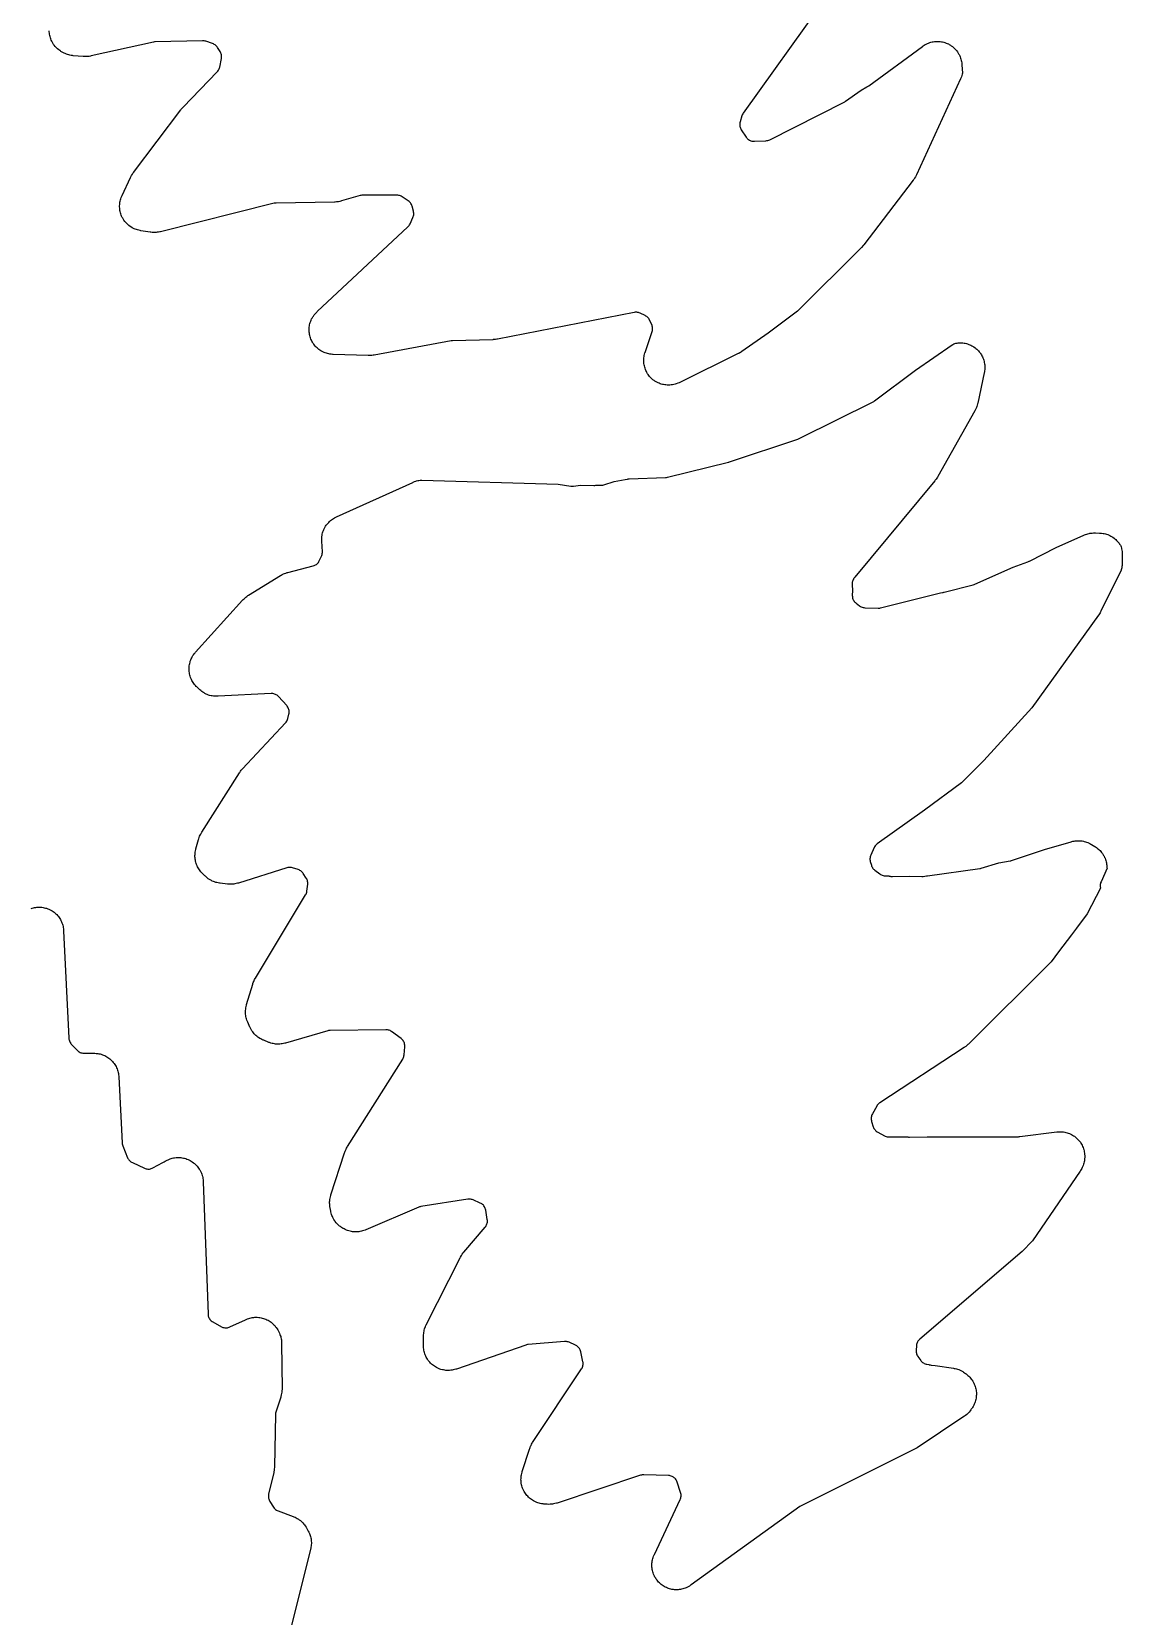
# Model space of a CAD drawing. Header units: millimetres. Extents: x 13 to 182, y 21 to 298.
# Drawn here: x 142.4 to 177.3, y 166.7 to 217.3 of the extents above; entities that cross this region are included whole.
import ezdxf

# ---------------------------------------------------------------- set-up
doc = ezdxf.new("R2010")
doc.units = ezdxf.units.MM
doc.layers.add('CUT', color=7, linetype='CONTINUOUS')

msp = doc.modelspace()

# ---------------------------------------------------------------- linework, layer by layer
at = {"layer": 'CUT'}
for points in [[(167.64, 218.2237), (165.1356, 214.7336), (165.1181, 214.7062), (165.1037, 214.6771), (165.0925, 214.6465), (165.0338, 214.455), (165.0266, 214.4264), (165.0222, 214.3973), (165.0206, 214.3679), (165.022, 214.3385), (165.0263, 214.3093), (165.0333, 214.2807), (165.0432, 214.253), (165.0557, 214.2263), (165.0708, 214.201), (165.2269, 213.9662), (165.2436, 213.9435), (165.2624, 213.9224), (165.2831, 213.9032), (165.3055, 213.886), (165.3294, 213.871), (165.3546, 213.8583), (165.3809, 213.848), (165.4081, 213.8403), (165.4359, 213.8351), (165.464, 213.8326), (165.4922, 213.8327), (165.8608, 213.8518), (165.8918, 213.855), (165.9223, 213.8614), (165.952, 213.871), (165.9805, 213.8835), (168.3661, 215.0872), (168.3868, 215.0987), (168.4066, 215.1118), (168.9017, 215.4692), (169.0904, 215.5707), (169.1086, 215.5813), (169.133, 215.5967), (169.1504, 215.6086), (170.8641, 216.8685), (170.8821, 216.8811), (170.9186, 216.9053), (170.9563, 216.9277), (170.9853, 216.9431), (171.025, 216.9617), (171.0553, 216.9742), (171.0966, 216.9889), (171.1281, 216.9984), (171.1706, 217.009), (171.2028, 217.0154), (171.2462, 217.0218), (171.2789, 217.025), (171.3227, 217.0271), (171.3555, 217.0271), (171.3993, 217.025), (171.432, 217.0218), (171.4753, 217.0155), (171.5076, 217.0091), (171.5501, 216.9986), (171.5816, 216.9891), (171.6229, 216.9745), (171.6533, 216.962), (171.6929, 216.9434), (171.722, 216.928), (171.7597, 216.9057), (171.7871, 216.8875), (171.8224, 216.8616), (171.8479, 216.8409), (171.8805, 216.8117), (171.9039, 216.7886), (171.9335, 216.7563), (171.9546, 216.731), (171.9809, 216.696), (171.9994, 216.6689), (172.0222, 216.6314), (172.0379, 216.6026), (172.057, 216.5631), (172.0698, 216.5329), (172.085, 216.4918), (172.0948, 216.4604), (172.1059, 216.418), (172.1126, 216.3859), (172.1195, 216.3426), (172.1243, 216.299), (172.1261, 216.2772), (172.1424, 216.0092), (172.1349, 215.9758), (172.1253, 215.9413), (172.1101, 215.8961), (172.0925, 215.8517), (172.0831, 215.8297), (170.674, 212.7636), (170.6629, 212.7412), (170.6396, 212.6971), (170.6138, 212.6543), (170.5857, 212.613), (170.571, 212.5927), (168.9852, 210.5199), (168.966, 210.4965), (168.9163, 210.4398), (168.8956, 210.4178), (166.8652, 208.3951), (165.935, 207.6942), (165.0902, 207.11), (165.0764, 207.1008), (165.0484, 207.0829), (165.0197, 207.066), (164.9905, 207.0503), (164.9757, 207.0427), (163.1042, 206.1218), (163.082, 206.1116), (163.0372, 206.0925), (162.9915, 206.0759), (162.9565, 206.0653), (162.9092, 206.0537), (162.8734, 206.0469), (162.8251, 206.0405), (162.7843, 206.0373), (162.7384, 206.0361), (162.7042, 206.0369), (162.6612, 206.04), (162.6291, 206.0439), (162.5866, 206.0511), (162.555, 206.058), (162.5134, 206.0692), (162.4826, 206.0792), (162.4422, 206.0943), (162.4126, 206.1072), (162.3739, 206.1261), (162.3456, 206.1417), (162.3088, 206.1643), (162.2821, 206.1826), (162.2477, 206.2086), (162.2229, 206.2293), (162.1912, 206.2585), (162.1685, 206.2815), (162.1396, 206.3136), (162.1192, 206.3386), (162.0936, 206.3733), (162.0757, 206.4002), (162.0536, 206.4372), (162.0383, 206.4657), (162.0198, 206.5047), (162.0073, 206.5345), (161.9926, 206.575), (161.9831, 206.6059), (161.9723, 206.6477), (161.9658, 206.6793), (161.9591, 206.7219), (161.9556, 206.754), (161.953, 206.7971), (161.9526, 206.8294), (161.9541, 206.8725), (161.9568, 206.9047), (161.9625, 206.9475), (161.9683, 206.9793), (161.978, 207.0213), (161.9897, 207.0628), (161.9961, 207.0834), (162.2192, 207.7491), (162.227, 207.7765), (162.2321, 207.8046), (162.2346, 207.8329), (162.2343, 207.8614), (162.2314, 207.8898), (162.2257, 207.9177), (162.2175, 207.9449), (162.2067, 207.9713), (162.1397, 208.1148), (162.1261, 208.1407), (162.11, 208.1652), (162.0915, 208.1879), (162.071, 208.2088), (162.0485, 208.2276), (162.0242, 208.244), (161.9985, 208.2581), (161.836, 208.3367), (161.8106, 208.3476), (161.7844, 208.356), (161.7575, 208.3621), (161.7301, 208.3656), (161.7025, 208.3666), (161.675, 208.3651), (161.6477, 208.3611), (157.2708, 207.5046), (157.2524, 207.5014), (157.2156, 207.4958), (157.1785, 207.4917), (157.1413, 207.4891), (157.1226, 207.4882), (155.8376, 207.4531), (155.8145, 207.4516), (155.7915, 207.4483), (153.3288, 206.9957), (153.305, 206.992), (153.2574, 206.9858), (153.2096, 206.9822), (153.1616, 206.9812), (153.1376, 206.9813), (152.0255, 207.0167), (152.0034, 207.0179), (151.9594, 207.0215), (151.9156, 207.0272), (151.883, 207.0331), (151.8399, 207.0431), (151.8081, 207.0522), (151.7662, 207.0664), (151.7354, 207.0785), (151.6951, 207.0968), (151.6657, 207.1119), (151.6274, 207.134), (151.5996, 207.1519), (151.5636, 207.1776), (151.5377, 207.1982), (151.5044, 207.2274), (151.4806, 207.2504), (151.4504, 207.2826), (151.429, 207.3079), (151.4021, 207.343), (151.3833, 207.3702), (151.3599, 207.4077), (151.3438, 207.4367), (151.3243, 207.4763), (151.3111, 207.5067), (151.2956, 207.5481), (151.2855, 207.5796), (151.274, 207.6223), (151.2671, 207.6547), (151.2599, 207.6983), (151.2561, 207.7312), (151.2533, 207.7753), (151.2528, 207.8084), (151.2542, 207.8526), (151.257, 207.8856), (151.2628, 207.9294), (151.2687, 207.962), (151.2788, 208.005), (151.288, 208.0368), (151.3022, 208.0787), (151.3144, 208.1095), (151.3327, 208.1497), (151.3479, 208.1791), (151.37, 208.2174), (151.388, 208.2452), (151.4138, 208.2811), (151.4344, 208.307), (151.4636, 208.3402), (151.4944, 208.3719), (151.5102, 208.3874), (154.4108, 211.0949), (154.4314, 211.1162), (154.4499, 211.1394), (154.466, 211.1644), (154.4795, 211.1908), (154.5718, 211.3954), (154.5825, 211.4225), (154.5905, 211.4506), (154.5957, 211.4793), (154.5981, 211.5084), (154.5977, 211.5376), (154.5945, 211.5666), (154.5884, 211.5951), (154.5469, 211.7529), (154.5373, 211.7827), (154.5248, 211.8114), (154.5093, 211.8385), (154.491, 211.8639), (154.4703, 211.8873), (154.4472, 211.9084), (154.422, 211.9269), (154.2238, 212.0577), (154.1987, 212.0726), (154.1723, 212.085), (154.1448, 212.0947), (154.1165, 212.1017), (154.0876, 212.1059), (154.0585, 212.1074), (152.9643, 212.1072), (152.936, 212.1059), (152.908, 212.1019), (152.8805, 212.0953), (152.2896, 211.9233), (152.2703, 211.9182), (152.2315, 211.9087), (152.1923, 211.901), (152.1627, 211.8965), (152.123, 211.8923), (152.0831, 211.8899), (152.0632, 211.8891), (150.2017, 211.8579), (150.1675, 211.8553), (150.1339, 211.8489), (146.5041, 210.9412), (146.4821, 210.9363), (146.4378, 210.9275), (146.3932, 210.921), (146.3596, 210.9178), (146.3145, 210.9158), (146.2807, 210.916), (146.2357, 210.9185), (146.1909, 210.9233), (146.1685, 210.9262), (145.868, 210.9735), (145.8464, 210.9775), (145.8034, 210.9864), (145.7609, 210.9974), (145.7295, 211.0072), (145.6883, 211.0223), (145.658, 211.0351), (145.6185, 211.0542), (145.5896, 211.0699), (145.5521, 211.0927), (145.5249, 211.1111), (145.4898, 211.1375), (145.4645, 211.1585), (145.4321, 211.1881), (145.409, 211.2115), (145.3797, 211.2442), (145.3589, 211.2697), (145.3329, 211.3051), (145.3147, 211.3325), (145.2923, 211.3702), (145.2769, 211.3993), (145.2583, 211.439), (145.2458, 211.4694), (145.2311, 211.5108), (145.2216, 211.5423), (145.211, 211.5849), (145.2047, 211.6171), (145.1983, 211.6606), (145.1951, 211.6933), (145.193, 211.7371), (145.193, 211.77), (145.1952, 211.8139), (145.1984, 211.8466), (145.2048, 211.89), (145.2112, 211.9223), (145.2218, 211.9649), (145.2313, 211.9963), (145.2461, 212.0377), (145.2628, 212.0783), (145.2716, 212.0983), (145.5447, 212.6788), (145.5551, 212.6995), (145.577, 212.7404), (145.601, 212.7801), (145.627, 212.8186), (145.6405, 212.8375), (147.1458, 214.8335), (147.1628, 214.8547), (147.2069, 214.9064), (147.2252, 214.9266), (148.3159, 216.0579), (148.3347, 216.0793), (148.3513, 216.1024), (148.3657, 216.127), (148.3777, 216.1528), (148.3872, 216.1796), (148.3941, 216.2073), (148.4494, 216.4839), (148.4537, 216.5124), (148.4553, 216.5413), (148.454, 216.5701), (148.45, 216.5988), (148.4432, 216.6268), (148.4338, 216.6542), (148.4218, 216.6804), (148.4073, 216.7054), (148.3246, 216.8336), (148.3077, 216.8571), (148.2887, 216.8788), (148.2677, 216.8987), (148.2449, 216.9164), (148.2205, 216.9318), (148.1947, 216.9449), (148.1678, 216.9553), (147.949, 217.0286), (147.9242, 217.0357), (147.8988, 217.0407), (147.8731, 217.0435), (147.8472, 217.044), (146.3335, 217.0109), (146.3039, 217.0088), (146.2747, 217.0038), (144.2871, 216.5598), (144.2646, 216.5554), (144.2194, 216.5477), (144.1738, 216.5423), (144.1395, 216.54), (144.0937, 216.5392), (144.0479, 216.5409), (144.025, 216.5423), (143.7097, 216.5695), (143.6871, 216.572), (143.6422, 216.5782), (143.5976, 216.5866), (143.5645, 216.5947), (143.521, 216.6075), (143.489, 216.6188), (143.447, 216.636), (143.4162, 216.6505), (143.3761, 216.6719), (143.3372, 216.6952), (143.3181, 216.7074), (143.2983, 216.7206), (143.2801, 216.7335), (143.2444, 216.7601), (143.21, 216.7885), (143.1853, 216.811), (143.1539, 216.8427), (143.1316, 216.8675), (143.1035, 216.9021), (143.0837, 216.929), (143.0591, 216.9662), (143.0422, 216.9949), (143.0214, 217.0344), (143.0073, 217.0647), (142.9906, 217.106), (142.9796, 217.1375), (142.967, 217.1803), (142.9592, 217.2127), (142.9509, 217.2565), (142.9463, 217.2896), (142.9424, 217.334), (142.9411, 217.3674)], [(142.3631, 189.3003), (142.3948, 189.3104), (142.4378, 189.3217), (142.4704, 189.3285), (142.5144, 189.3355), (142.5475, 189.3391), (142.5919, 189.3418), (142.6252, 189.3421), (142.6696, 189.3403), (142.7028, 189.3374), (142.7469, 189.3312), (142.7796, 189.325), (142.8228, 189.3145), (142.8548, 189.3051), (142.8967, 189.2904), (142.9276, 189.2779), (142.9679, 189.2591), (142.9974, 189.2436), (143.0357, 189.221), (143.0635, 189.2026), (143.0994, 189.1763), (143.1252, 189.1553), (143.1583, 189.1256), (143.1819, 189.1021), (143.2119, 189.0693), (143.2332, 189.0436), (143.2598, 189.008), (143.2783, 188.9803), (143.3013, 188.9422), (143.317, 188.9129), (143.3361, 188.8727), (143.3489, 188.8419), (143.3639, 188.8001), (143.3736, 188.7682), (143.3844, 188.725), (143.3909, 188.6924), (143.3974, 188.6484), (143.4017, 188.6041), (143.4033, 188.5819), (143.5672, 185.1545), (143.5702, 185.1244), (143.5761, 185.0948), (143.5851, 185.066), (143.5968, 185.0382), (143.6113, 185.0117), (143.6284, 184.9868), (143.648, 184.9637), (143.831, 184.7683), (143.8528, 184.7473), (143.8766, 184.7286), (143.9022, 184.7124), (143.9292, 184.6988), (143.9575, 184.688), (143.9868, 184.6802), (144.0166, 184.6753), (144.0468, 184.6735), (144.1904, 184.672), (144.3881, 184.6697), (144.4007, 184.6692), (144.4459, 184.6665), (144.4909, 184.6615), (144.5244, 184.656), (144.5687, 184.6465), (144.6015, 184.6377), (144.6445, 184.6238), (144.6763, 184.6118), (144.7177, 184.5936), (144.7481, 184.5784), (144.7875, 184.5561), (144.8162, 184.538), (144.8532, 184.5119), (144.8799, 184.491), (144.9141, 184.4613), (144.9385, 184.4377), (144.9696, 184.4048), (144.9915, 184.3789), (145.0191, 184.343), (145.0384, 184.315), (145.0622, 184.2765), (145.0785, 184.2468), (145.0983, 184.2061), (145.1116, 184.1749), (145.1272, 184.1323), (145.1373, 184.1), (145.1486, 184.0561), (145.1553, 184.0228), (145.1621, 183.9781), (145.1667, 183.933), (145.1684, 183.9104), (145.2735, 181.806), (145.2771, 181.7725), (145.2843, 181.7397), (145.2952, 181.7079), (145.4487, 181.3306), (145.4606, 181.305), (145.4747, 181.2807), (145.4911, 181.2578), (145.5096, 181.2365), (145.5299, 181.2171), (145.552, 181.1997), (145.5757, 181.1844), (145.6006, 181.1714), (145.985, 180.9935), (146.0113, 180.9828), (146.0384, 180.9746), (146.0661, 180.9691), (146.0943, 180.9662), (146.1226, 180.9659), (146.1508, 180.9683), (146.1786, 180.9734), (146.2058, 180.9811), (146.2322, 180.9913), (146.2576, 181.0039), (146.5718, 181.1798), (146.5959, 181.1916), (146.6185, 181.2026), (146.6481, 181.2171), (146.8113, 181.297), (146.8427, 181.3071), (146.8752, 181.3158), (146.9192, 181.3252), (146.9524, 181.3305), (146.997, 181.3355), (147.0306, 181.3376), (147.0755, 181.338), (147.1091, 181.3367), (147.1538, 181.3327), (147.1871, 181.3281), (147.2313, 181.3197), (147.2639, 181.3117), (147.307, 181.2989), (147.3387, 181.2877), (147.3803, 181.2707), (147.4107, 181.2565), (147.4504, 181.2354), (147.4793, 181.2181), (147.5166, 181.1932), (147.5527, 181.1665), (147.5699, 181.153), (147.5855, 181.1396), (147.6169, 181.1112), (147.6469, 181.0814), (147.6683, 181.0581), (147.6953, 181.0256), (147.7144, 181.0003), (147.7383, 180.9654), (147.755, 180.9385), (147.7755, 180.9015), (147.7896, 180.8731), (147.8065, 180.8344), (147.8179, 180.8048), (147.8311, 180.7646), (147.8396, 180.7341), (147.849, 180.6929), (147.8546, 180.6617), (147.8601, 180.6198), (147.8637, 180.5777), (147.8649, 180.5565), (148.0194, 176.3285), (148.0221, 176.2978), (148.0279, 176.2675), (148.0369, 176.238), (148.0487, 176.2096), (148.0635, 176.1825), (148.0809, 176.1571), (148.1009, 176.1336), (148.1232, 176.1123), (148.1475, 176.0934), (148.1737, 176.0771), (148.4466, 175.9257), (148.472, 175.9131), (148.4983, 175.9031), (148.5255, 175.8955), (148.5533, 175.8905), (148.5815, 175.8882), (148.6097, 175.8885), (148.6378, 175.8915), (148.6655, 175.8971), (148.6925, 175.9053), (148.7187, 175.916), (149.2201, 176.1491), (149.2409, 176.1582), (149.283, 176.1752), (149.3258, 176.1901), (149.3584, 176.1996), (149.4026, 176.2101), (149.436, 176.2163), (149.4809, 176.2223), (149.5148, 176.2251), (149.5602, 176.2265), (149.5941, 176.2259), (149.6394, 176.2228), (149.6731, 176.2187), (149.7179, 176.211), (149.751, 176.2036), (149.7947, 176.1915), (149.827, 176.1807), (149.8692, 176.1642), (149.9002, 176.1503), (149.9406, 176.1297), (149.9701, 176.1127), (150.0082, 176.0881), (150.0358, 176.0682), (150.0712, 176.0399), (150.0966, 176.0174), (150.129, 175.9856), (150.1521, 175.9606), (150.1811, 175.9258), (150.2015, 175.8986), (150.2269, 175.861), (150.2503, 175.8222), (150.2616, 175.8025), (150.2743, 175.7788), (150.2841, 175.7594), (150.3028, 175.7201), (150.3196, 175.6799), (150.3308, 175.6492), (150.3436, 175.6076), (150.3517, 175.576), (150.3604, 175.5334), (150.3655, 175.5011), (150.37, 175.4578), (150.3725, 175.4144), (150.3732, 175.3926), (150.3859, 173.947), (150.3855, 173.9229), (150.3833, 173.8748), (150.3786, 173.8269), (150.3731, 173.7913), (150.3633, 173.7441), (150.351, 173.6976), (150.3442, 173.6745), (150.1876, 173.1897), (150.1799, 173.1613), (150.1751, 173.1323), (150.1731, 173.103), (150.1425, 171.4511), (150.1414, 171.4276), (150.1381, 171.3807), (150.1323, 171.334), (150.1241, 171.2877), (150.1194, 171.2647), (149.9574, 170.5654), (149.952, 170.5357), (149.9497, 170.5055), (149.9504, 170.4753), (149.9542, 170.4453), (149.961, 170.4159), (149.9707, 170.3872), (149.9832, 170.3597), (149.9985, 170.3336), (150.117, 170.1522), (150.1358, 170.1265), (150.1572, 170.103), (150.1809, 170.0819), (150.2068, 170.0634), (150.2344, 170.0478), (150.2636, 170.0351), (150.7411, 169.8575), (150.7619, 169.8492), (150.803, 169.8315), (150.8432, 169.8118), (150.8725, 169.7956), (150.9106, 169.772), (150.9381, 169.7529), (150.9737, 169.7256), (150.9992, 169.7039), (151.0318, 169.6733), (151.0551, 169.6491), (151.0845, 169.6154), (151.1053, 169.589), (151.1312, 169.5525), (151.1552, 169.5148), (151.1668, 169.4956), (151.2157, 169.4099), (151.2258, 169.391), (151.2452, 169.3529), (151.2628, 169.3139), (151.2745, 169.2841), (151.2883, 169.2436), (151.2972, 169.2127), (151.307, 169.1711), (151.3129, 169.1396), (151.3188, 169.0972), (151.3217, 169.0653), (151.3235, 169.0226), (151.3233, 168.9905), (151.321, 168.9478), (151.3178, 168.9159), (151.3115, 168.8736), (151.3032, 168.8316), (151.2986, 168.8107), (150.6196, 166.0727)]]:
    msp.add_lwpolyline(points, dxfattribs=at)
msp.add_lwpolyline([(150.5721, 200.046), (151.3811, 200.2541), (151.4089, 200.2627), (151.4357, 200.2739), (151.4613, 200.2878), (151.4855, 200.304), (151.508, 200.3225), (151.5286, 200.3431), (151.5471, 200.3656), (151.5633, 200.3897), (151.5771, 200.4154), (151.6473, 200.5625), (151.6589, 200.5904), (151.6677, 200.6193), (151.6735, 200.6489), (151.6763, 200.679), (151.6761, 200.7092), (151.6568, 201.041), (151.656, 201.0636), (151.6556, 201.1087), (151.6575, 201.1537), (151.6607, 201.1874), (151.6671, 201.232), (151.6735, 201.2652), (151.6844, 201.309), (151.6941, 201.3413), (151.7093, 201.3838), (151.7222, 201.415), (151.7416, 201.4557), (151.7576, 201.4855), (151.7809, 201.5241), (151.7998, 201.5521), (151.8269, 201.5882), (151.8485, 201.6142), (151.8791, 201.6473), (151.9032, 201.671), (151.9369, 201.701), (151.9633, 201.7221), (151.9998, 201.7485), (152.0282, 201.7669), (152.0672, 201.7896), (152.1072, 201.8102), (152.1276, 201.82), (154.5658, 202.9247), (154.5846, 202.9327), (154.6226, 202.9479), (154.6613, 202.9613), (154.6907, 202.9701), (154.7304, 202.9799), (154.7605, 202.9859), (154.8009, 202.9922), (154.8314, 202.9954), (154.8566, 202.997), (159.2113, 202.8631), (159.6191, 202.805), (159.6492, 202.8023), (159.6794, 202.8026), (159.7094, 202.8059), (159.9272, 202.8411), (160.3565, 202.8279), (160.3904, 202.8288), (160.4239, 202.8335), (160.4348, 202.8356), (160.5771, 202.8314), (160.6104, 202.8323), (160.6434, 202.8368), (160.6756, 202.845), (161.0067, 202.9486), (161.3582, 203.0181), (161.4322, 203.0327), (161.4561, 203.0374), (161.4834, 203.0428), (162.653, 203.0784), (162.6848, 203.081), (162.7162, 203.0871), (164.659, 203.5693), (164.6703, 203.5724), (164.6857, 203.5768), (164.6968, 203.5803), (166.8794, 204.3064), (166.8992, 204.3138), (166.926, 204.3249), (166.9453, 204.3336), (169.2845, 205.499), (169.3083, 205.5122), (169.3308, 205.5276), (170.6469, 206.5155), (171.8136, 207.3183), (171.832, 207.3303), (171.8693, 207.3534), (171.8948, 207.3675), (171.9267, 207.3742), (171.9698, 207.3811), (172.0022, 207.3847), (172.0458, 207.3874), (172.0785, 207.3878), (172.1221, 207.3863), (172.1547, 207.3835), (172.1979, 207.3778), (172.2301, 207.3719), (172.2726, 207.362), (172.304, 207.353), (172.3453, 207.339), (172.3757, 207.3271), (172.4155, 207.3092), (172.4446, 207.2943), (172.4825, 207.2726), (172.51, 207.255), (172.5456, 207.2297), (172.5713, 207.2096), (172.6043, 207.181), (172.6279, 207.1584), (172.658, 207.1267), (172.6793, 207.102), (172.7061, 207.0676), (172.725, 207.0409), (172.7483, 207.004), (172.7645, 206.9756), (172.7842, 206.9367), (172.7975, 206.9068), (172.8134, 206.8662), (172.8237, 206.8352), (172.8355, 206.7932), (172.8429, 206.7613), (172.8506, 206.7184), (172.8548, 206.6859), (172.8583, 206.6424), (172.8593, 206.6098), (172.8586, 206.5661), (172.8565, 206.5335), (172.8515, 206.4902), (172.8445, 206.4471), (172.8404, 206.4257), (172.6337, 205.4594), (172.6284, 205.4373), (172.6167, 205.3934), (172.6028, 205.3502), (172.5907, 205.3184), (172.5725, 205.2767), (172.5522, 205.2361), (172.5415, 205.216), (171.3545, 203.1125), (171.3442, 203.0951), (171.3227, 203.0608), (171.2998, 203.0275), (171.2754, 202.9953), (171.2628, 202.9795), (168.6981, 199.8939), (168.6807, 199.8707), (168.6656, 199.846), (168.6529, 199.82), (168.6475, 199.8053), (168.6378, 199.7856), (168.6276, 199.7589), (168.62, 199.7314), (168.615, 199.7033), (168.6128, 199.6748), (168.6133, 199.6463), (168.6247, 199.4681), (168.6219, 199.3061), (168.6227, 199.2778), (168.6262, 199.2497), (168.6324, 199.2221), (168.6411, 199.1951), (168.6523, 199.1691), (168.666, 199.1443), (168.6819, 199.1209), (168.6999, 199.099), (168.7199, 199.079), (168.7418, 199.061), (168.8543, 198.9765), (168.8798, 198.9593), (168.9069, 198.9449), (168.9353, 198.9333), (168.9648, 198.9246), (168.995, 198.919), (169.0257, 198.9166), (169.4459, 198.9043), (169.4731, 198.9048), (169.5002, 198.9077), (169.5269, 198.913), (171.4451, 199.3887), (171.5056, 199.402), (171.5247, 199.4069), (171.5506, 199.4144), (171.5565, 199.4164), (172.4892, 199.6477), (172.5152, 199.6553), (172.5403, 199.6653), (173.7631, 200.2163), (174.2351, 200.3875), (174.2513, 200.3939), (174.2732, 200.4033), (174.289, 200.4107), (175.1416, 200.8374), (176.0254, 201.2356), (176.0442, 201.2436), (176.0823, 201.2587), (176.121, 201.272), (176.1504, 201.2807), (176.1902, 201.2905), (176.2203, 201.2965), (176.2608, 201.3026), (176.2913, 201.3058), (176.3322, 201.3082), (176.3731, 201.3088), (176.3936, 201.3086), (176.5287, 201.3043), (176.5508, 201.303), (176.5947, 201.2995), (176.6385, 201.2937), (176.671, 201.2879), (176.714, 201.2779), (176.7457, 201.2688), (176.7875, 201.2547), (176.8183, 201.2426), (176.8585, 201.2244), (176.8879, 201.2094), (176.9261, 201.1874), (176.9539, 201.1695), (176.9898, 201.1438), (177.0157, 201.1233), (177.0489, 201.0943), (177.0727, 201.0713), (177.1029, 201.0392), (177.1243, 201.014), (177.1513, 200.979), (177.1701, 200.9519), (177.1935, 200.9145), (177.2027, 200.8979), (177.2133, 200.868), (177.2259, 200.8264), (177.2338, 200.7947), (177.2423, 200.752), (177.2471, 200.7198), (177.2514, 200.6765), (177.2537, 200.633), (177.2542, 200.6113), (177.2549, 200.3708), (177.2545, 200.3498), (177.2526, 200.3078), (177.2488, 200.2659), (177.2445, 200.2347), (177.2368, 200.1933), (177.2296, 200.1626), (177.2189, 200.1253), (177.2143, 200.1152), (176.5682, 198.8053), (176.5597, 198.7889), (176.5419, 198.7563), (176.5228, 198.7245), (176.5025, 198.6935), (176.492, 198.6783), (174.3631, 195.7158), (172.8294, 194.0351), (172.1146, 193.3196), (170.9319, 192.4466), (169.4185, 191.3692), (169.3935, 191.3493), (169.3708, 191.3269), (169.3506, 191.3022), (169.3331, 191.2754), (169.3186, 191.247), (169.2113, 191.0066), (169.2005, 190.9787), (169.1925, 190.95), (169.1874, 190.9206), (169.1853, 190.8908), (169.1861, 190.8609), (169.1899, 190.8313), (169.1967, 190.8022), (169.2314, 190.6802), (169.2402, 190.6539), (169.2514, 190.6286), (169.2649, 190.6043), (169.2805, 190.5815), (169.2983, 190.5601), (169.3179, 190.5405), (169.3392, 190.5228), (169.4969, 190.4038), (169.523, 190.3862), (169.5508, 190.3714), (169.58, 190.3596), (169.6103, 190.3509), (169.6413, 190.3454), (169.6728, 190.3433), (169.7933, 190.3413), (169.8031, 190.3373), (169.8293, 190.3292), (169.8561, 190.3235), (169.8833, 190.3203), (169.9107, 190.3196), (170.4558, 190.3306), (170.8408, 190.3244), (170.8638, 190.3249), (170.8867, 190.3272), (170.9968, 190.3424), (170.9977, 190.3425), (171.0209, 190.3457), (171.0225, 190.346), (172.7003, 190.5779), (172.7223, 190.5818), (172.744, 190.5874), (173.3092, 190.7539), (173.6735, 190.8189), (173.6951, 190.8236), (173.7164, 190.8299), (174.7713, 191.1847), (175.6156, 191.4335), (175.6358, 191.439), (175.6764, 191.4489), (175.7175, 191.457), (175.7485, 191.4616), (175.7902, 191.4658), (175.8215, 191.4674), (175.8633, 191.4677), (175.8947, 191.4665), (175.9364, 191.4629), (175.9675, 191.4588), (176.0087, 191.4514), (176.0392, 191.4444), (176.0795, 191.4331), (176.1093, 191.4233), (176.1484, 191.4084), (176.1772, 191.3958), (176.2147, 191.3773), (176.2513, 191.3571), (176.2694, 191.3466), (176.3789, 191.2793), (176.3965, 191.2679), (176.4313, 191.2442), (176.4649, 191.2189), (176.4892, 191.1988), (176.5203, 191.1705), (176.5426, 191.1482), (176.571, 191.1172), (176.5911, 191.0929), (176.6164, 191.0593), (176.6342, 191.0333), (176.6563, 190.9974), (176.6715, 190.9699), (176.6901, 190.9321), (176.7028, 190.9032), (176.7178, 190.8639), (176.7276, 190.834), (176.7389, 190.7935), (176.7459, 190.7627), (176.7534, 190.7213), (176.7589, 190.6796), (176.7611, 190.6587), (176.7639, 190.6265), (176.7651, 190.6056), (176.7656, 190.5925), (176.5739, 190.154), (176.5628, 190.1243), (176.5548, 190.0935), (176.5501, 190.0621), (176.5488, 190.0304), (176.5509, 189.9987), (176.5568, 189.9489), (176.136, 189.1301), (175.7904, 188.6696), (175.6267, 188.4515), (175.2193, 187.9088), (174.9853, 187.5972), (174.9767, 187.5881), (172.3343, 184.965), (172.3178, 184.9495), (172.2842, 184.9193), (172.2491, 184.8908), (172.2126, 184.8642), (172.194, 184.8513), (169.5023, 183.0854), (169.4792, 183.0686), (169.4579, 183.0498), (169.4384, 183.0289), (169.4209, 183.0064), (169.4057, 182.9822), (169.2629, 182.7297), (169.2492, 182.7022), (169.2383, 182.6734), (169.2304, 182.6437), (169.2257, 182.6133), (169.224, 182.5826), (169.2256, 182.5519), (169.2302, 182.5215), (169.238, 182.4917), (169.2922, 182.3199), (169.3022, 182.2927), (169.3148, 182.2667), (169.3299, 182.2419), (169.3473, 182.2188), (169.3668, 182.1974), (169.3883, 182.178), (169.4116, 182.1608), (169.4364, 182.1459), (169.6494, 182.0315), (169.6762, 182.0188), (169.7041, 182.0088), (169.7329, 182.0016), (169.7622, 181.9972), (169.7918, 181.9958), (170.3707, 181.9966), (170.3956, 181.9925), (170.4227, 181.9892), (170.45, 181.9884), (171.0178, 181.9975), (171.9901, 181.9989), (172.3366, 181.9989), (172.3476, 181.9994), (173.9128, 182.0017), (173.9313, 182.0023), (173.9566, 182.0039), (173.9751, 182.0056), (175.1569, 182.1541), (175.1785, 182.1563), (175.2218, 182.1596), (175.2653, 182.1608), (175.2978, 182.1602), (175.3412, 182.1572), (175.3735, 182.1534), (175.4164, 182.1463), (175.4482, 182.1394), (175.4901, 182.1282), (175.5211, 182.1183), (175.5618, 182.103), (175.5917, 182.0902), (175.6308, 182.0711), (175.6593, 182.0554), (175.6963, 182.0326), (175.7232, 182.0143), (175.7578, 181.988), (175.7828, 181.9672), (175.8148, 181.9377), (175.8376, 181.9145), (175.8666, 181.8821), (175.8871, 181.8568), (175.9128, 181.8218), (175.9307, 181.7947), (175.953, 181.7573), (175.9682, 181.7286), (175.9867, 181.6892), (175.9991, 181.6592), (176.0138, 181.6182), (176.0232, 181.5871), (176.0338, 181.5449), (176.0402, 181.513), (176.0467, 181.4701), (176.05, 181.4377), (176.0523, 181.3943), (176.0526, 181.3509), (176.0521, 181.3291), (176.0521, 181.3282), (176.0507, 181.3074), (176.047, 181.2659), (176.0413, 181.2246), (176.0356, 181.1939), (176.0262, 181.1532), (176.0177, 181.1232), (176.0045, 181.0836), (175.9933, 181.0544), (175.9765, 181.0162), (175.9626, 180.9883), (175.9424, 180.9518), (175.9204, 180.9163), (175.9091, 180.8988), (174.3876, 178.6735), (174.0498, 178.3331), (170.7793, 175.5304), (170.7579, 175.5101), (170.7385, 175.4878), (170.7215, 175.4637), (170.7068, 175.4381), (170.6948, 175.4111), (170.6855, 175.3831), (170.679, 175.3543), (170.6754, 175.3251), (170.6636, 175.1685), (170.6629, 175.1388), (170.6651, 175.1091), (170.6702, 175.0798), (170.6782, 175.0512), (170.689, 175.0235), (170.7025, 174.997), (170.7185, 174.9719), (170.8081, 174.8462), (170.8267, 174.8227), (170.8476, 174.8011), (170.8705, 174.7818), (170.8953, 174.7648), (170.9216, 174.7504), (170.9493, 174.7387), (170.9779, 174.7298), (171.0074, 174.7238), (171.0672, 174.7147), (171.0817, 174.7092), (171.112, 174.7013), (171.143, 174.6966), (171.2699, 174.684), (171.8559, 174.595), (171.8759, 174.5915), (171.9157, 174.5836), (171.9551, 174.574), (171.9843, 174.5654), (172.0227, 174.5522), (172.0509, 174.541), (172.088, 174.5244), (172.1151, 174.5108), (172.1505, 174.4909), (172.1763, 174.4749), (172.2098, 174.4519), (172.2421, 174.4274), (172.258, 174.4149), (172.2963, 174.3832), (172.3129, 174.3687), (172.3454, 174.339), (172.3764, 174.3077), (172.3985, 174.2831), (172.4263, 174.249), (172.4459, 174.2224), (172.4702, 174.1856), (172.487, 174.1573), (172.5077, 174.1183), (172.5217, 174.0885), (172.5384, 174.0477), (172.5494, 174.0166), (172.562, 173.9744), (172.57, 173.9423), (172.5784, 173.8991), (172.5832, 173.8664), (172.5873, 173.8226), (172.5889, 173.7896), (172.5888, 173.7456), (172.5871, 173.7126), (172.5826, 173.6688), (172.5777, 173.6362), (172.569, 173.593), (172.5609, 173.561), (172.5481, 173.5188), (172.5369, 173.4878), (172.52, 173.4471), (172.5058, 173.4173), (172.485, 173.3785), (172.4623, 173.3407), (172.4505, 173.3221), (172.4253, 173.2847), (172.4126, 173.2666), (172.3862, 173.2311), (172.3581, 173.197), (172.3358, 173.1724), (172.3044, 173.1412), (172.2798, 173.119), (172.2456, 173.091), (172.21, 173.0647), (172.1919, 173.052), (170.6958, 172.0569), (170.6719, 172.042), (170.6111, 172.0069), (170.5864, 171.9935), (166.9841, 170.1999), (166.9627, 170.1881), (166.9423, 170.1746), (163.469, 167.6677), (163.4509, 167.6553), (163.4141, 167.6313), (163.3762, 167.6092), (163.347, 167.5941), (163.307, 167.5758), (163.2765, 167.5635), (163.235, 167.5492), (163.2034, 167.54), (163.1607, 167.5298), (163.1283, 167.5237), (163.0848, 167.5177), (163.052, 167.5148), (163.0082, 167.5131), (162.9752, 167.5134), (162.9314, 167.516), (162.8987, 167.5195), (162.8553, 167.5263), (162.8231, 167.533), (162.7806, 167.5441), (162.7492, 167.5539), (162.7079, 167.569), (162.6776, 167.5818), (162.6381, 167.6009), (162.6091, 167.6166), (162.5716, 167.6394), (162.5444, 167.6579), (162.5093, 167.6843), (162.484, 167.7053), (162.4516, 167.735), (162.4285, 167.7584), (162.3991, 167.7911), (162.3784, 167.8166), (162.3524, 167.852), (162.3342, 167.8794), (162.3118, 167.9172), (162.2964, 167.9463), (162.2778, 167.9861), (162.2653, 168.0165), (162.2506, 168.0579), (162.2412, 168.0894), (162.2306, 168.1321), (162.2243, 168.1643), (162.2179, 168.2078), (162.2148, 168.2405), (162.2127, 168.2844), (162.2127, 168.3173), (162.2149, 168.3612), (162.2182, 168.3939), (162.2246, 168.4374), (162.2311, 168.4696), (162.2417, 168.5122), (162.2513, 168.5437), (162.2661, 168.5851), (162.2828, 168.6257), (162.2917, 168.6458), (163.1184, 170.398), (163.1293, 170.4241), (163.1376, 170.4511), (163.1434, 170.4788), (163.1465, 170.5068), (163.147, 170.5351), (163.1448, 170.5633), (163.14, 170.5911), (163.1325, 170.6184), (163.0226, 170.9576), (163.0127, 170.9841), (163.0002, 171.0096), (162.9854, 171.0337), (162.9685, 171.0564), (162.9494, 171.0773), (162.9285, 171.0964), (162.9058, 171.1133), (162.8817, 171.1281), (162.8563, 171.1406), (162.8298, 171.1506), (162.8025, 171.158), (162.7746, 171.1629), (162.7463, 171.1651), (161.9554, 171.1891), (161.9291, 171.1887), (161.903, 171.1861), (161.8772, 171.1811), (161.8519, 171.1739), (159.1804, 170.2875), (159.1584, 170.2808), (159.114, 170.2686), (159.0691, 170.2586), (159.0351, 170.2529), (158.9893, 170.2476), (158.9549, 170.2454), (158.9089, 170.2448), (158.8629, 170.2465), (158.8399, 170.248), (158.7546, 170.2556), (158.7323, 170.2582), (158.6879, 170.2644), (158.6439, 170.2728), (158.6112, 170.2807), (158.5682, 170.2935), (158.5366, 170.3047), (158.4951, 170.3216), (158.4646, 170.3359), (158.425, 170.3569), (158.3962, 170.3741), (158.3589, 170.399), (158.3319, 170.419), (158.2972, 170.4474), (158.2724, 170.47), (158.2407, 170.5017), (158.2182, 170.5267), (158.1899, 170.5614), (158.17, 170.5885), (158.1453, 170.6259), (158.1281, 170.6548), (158.1073, 170.6945), (158.0931, 170.7249), (158.0763, 170.7665), (158.0652, 170.7982), (158.0526, 170.8412), (158.0448, 170.8739), (158.0365, 170.918), (158.032, 170.9512), (158.0281, 170.9959), (158.0269, 171.0295), (158.0275, 171.0743), (158.0297, 171.1078), (158.0348, 171.1524), (158.0402, 171.1855), (158.0497, 171.2293), (158.0614, 171.2726), (158.0677, 171.2941), (158.2984, 172.0069), (158.3051, 172.0262), (158.3195, 172.0644), (158.3355, 172.102), (158.3488, 172.1296), (158.3682, 172.1655), (158.3892, 172.2006), (158.4001, 172.2178), (159.9645, 174.5772), (159.9798, 174.6029), (159.9924, 174.63), (160.0022, 174.6582), (160.0093, 174.6872), (160.0133, 174.7168), (160.0145, 174.7467), (160.0126, 174.7765), (160.0078, 174.806), (159.9389, 175.1266), (159.9317, 175.1541), (159.9218, 175.1807), (159.9095, 175.2064), (159.8948, 175.2307), (159.8778, 175.2535), (159.8588, 175.2747), (159.8378, 175.2939), (159.8152, 175.3111), (159.791, 175.326), (159.7655, 175.3386), (159.5629, 175.4269), (159.5352, 175.4373), (159.5066, 175.445), (159.4775, 175.4499), (159.4479, 175.4518), (159.4184, 175.4508), (158.2563, 175.3549), (158.2314, 175.3518), (158.2069, 175.3466), (158.1829, 175.3394), (155.9661, 174.5727), (155.9446, 174.5659), (155.9014, 174.5533), (155.8577, 174.5429), (155.8245, 174.5368), (155.7799, 174.5309), (155.7463, 174.5281), (155.7014, 174.5266), (155.6677, 174.5272), (155.6228, 174.5302), (155.5893, 174.5341), (155.5449, 174.5416), (155.512, 174.5489), (155.4686, 174.5608), (155.4366, 174.5713), (155.3946, 174.5875), (155.3638, 174.6011), (155.3236, 174.6214), (155.2943, 174.6381), (155.2564, 174.6623), (155.2289, 174.6818), (155.1936, 174.7096), (155.1682, 174.7318), (155.1358, 174.763), (155.1127, 174.7876), (155.0836, 174.8219), (155.0631, 174.8487), (155.0376, 174.8858), (155.0199, 174.9145), (154.9982, 174.9539), (154.9835, 174.9842), (154.9658, 175.0256), (154.9542, 175.0572), (154.9408, 175.1001), (154.9323, 175.1328), (154.9233, 175.1769), (154.9181, 175.2102), (154.9135, 175.2549), (154.9111, 175.2998), (154.9105, 175.3223), (154.9097, 175.6053), (154.9101, 175.6264), (154.912, 175.6686), (154.9159, 175.7107), (154.9202, 175.7421), (154.928, 175.7836), (154.9353, 175.8144), (154.9469, 175.8551), (154.9571, 175.8851), (154.9725, 175.9244), (154.9897, 175.963), (154.9988, 175.9821), (156.0821, 178.1304), (156.0948, 178.1539), (156.1216, 178.2), (156.1511, 178.2445), (156.1832, 178.2871), (156.1999, 178.308), (156.8827, 179.1112), (156.9003, 179.1341), (156.9157, 179.1585), (156.9286, 179.1843), (156.939, 179.2112), (156.9467, 179.239), (156.9517, 179.2675), (156.954, 179.2962), (156.9535, 179.3251), (156.9503, 179.3537), (156.9016, 179.6524), (156.8954, 179.6817), (156.8862, 179.7101), (156.8743, 179.7375), (156.8597, 179.7636), (156.8426, 179.7881), (156.8231, 179.8108), (156.8015, 179.8314), (156.7779, 179.8498), (156.7526, 179.8657), (156.7259, 179.879), (156.4947, 179.9803), (156.4682, 179.9904), (156.4409, 179.998), (156.4129, 180.003), (156.3847, 180.0053), (156.3563, 180.0049), (156.3281, 180.0019), (154.8284, 179.7682), (154.8039, 179.7633), (154.78, 179.7565), (154.7567, 179.7476), (153.0632, 179.0241), (153.042, 179.0156), (152.9991, 178.9998), (152.9555, 178.9862), (152.9223, 178.9777), (152.8775, 178.9686), (152.8436, 178.9635), (152.7981, 178.959), (152.7639, 178.9574), (152.7182, 178.9575), (152.684, 178.9593), (152.6386, 178.9641), (152.6048, 178.9694), (152.56, 178.9787), (152.5269, 178.9874), (152.4833, 179.0013), (152.4513, 179.0133), (152.4093, 179.0315), (152.3684, 179.0518), (152.3482, 179.0625), (152.3434, 179.0651), (152.3246, 179.0763), (152.2876, 179.0995), (152.2518, 179.1244), (152.2258, 179.1444), (152.1926, 179.1727), (152.1687, 179.1951), (152.1383, 179.2266), (152.1168, 179.2512), (152.0896, 179.2854), (152.0705, 179.312), (152.0468, 179.3487), (152.0304, 179.377), (152.0103, 179.4158), (151.9967, 179.4456), (151.9805, 179.4862), (151.9699, 179.5171), (151.9577, 179.5591), (151.9476, 179.6016), (151.943, 179.623), (151.923, 179.7299), (151.9194, 179.7521), (151.9133, 179.7966), (151.9095, 179.8413), (151.9083, 179.875), (151.9089, 179.9199), (151.9111, 179.9535), (151.9162, 179.9981), (151.9217, 180.0313), (151.9313, 180.0752), (151.943, 180.1186), (151.9494, 180.1401), (152.3882, 181.4906), (152.3943, 181.5081), (152.4072, 181.543), (152.4216, 181.5773), (152.4334, 181.6026), (152.4506, 181.6356), (152.4691, 181.6679), (152.4787, 181.6838), (154.2444, 184.4857), (154.2583, 184.5103), (154.2698, 184.5361), (154.2789, 184.5628), (154.2854, 184.5903), (154.2893, 184.6183), (154.3123, 184.8703), (154.3135, 184.9009), (154.3116, 184.9316), (154.3066, 184.9619), (154.2985, 184.9915), (154.2874, 185.0201), (154.2734, 185.0474), (154.2568, 185.0732), (154.2375, 185.0971), (154.216, 185.119), (154.1923, 185.1385), (153.8894, 185.3631), (153.8663, 185.3787), (153.8418, 185.392), (153.8161, 185.403), (153.7896, 185.4116), (153.7623, 185.4177), (153.7347, 185.4212), (153.7068, 185.4221), (151.9258, 185.3986), (151.8989, 185.397), (151.8721, 185.393), (151.8459, 185.3866), (150.4971, 184.9937), (150.4766, 184.9882), (150.4355, 184.9783), (150.3939, 184.9703), (150.3625, 184.9658), (150.3203, 184.9618), (150.2886, 184.9603), (150.2463, 184.9603), (150.2146, 184.9617), (150.1724, 184.9656), (150.141, 184.9701), (150.0994, 184.978), (150.0686, 184.9853), (150.0279, 184.9971), (149.9878, 185.0107), (149.9679, 185.0181), (149.802, 185.0835), (149.7819, 185.092), (149.7422, 185.1099), (149.7034, 185.1297), (149.6751, 185.146), (149.6384, 185.1695), (149.6117, 185.1884), (149.5775, 185.2153), (149.5528, 185.2367), (149.5213, 185.2669), (149.4988, 185.2906), (149.4704, 185.3236), (149.4503, 185.3494), (149.4252, 185.385), (149.4077, 185.4126), (149.3862, 185.4505), (149.3665, 185.4894), (149.3572, 185.5091), (149.2901, 185.6593), (149.2813, 185.6804), (149.2648, 185.7231), (149.2505, 185.7666), (149.2415, 185.7997), (149.2316, 185.8444), (149.226, 185.8783), (149.2208, 185.9238), (149.2186, 185.958), (149.218, 186.0038), (149.2193, 186.0381), (149.2234, 186.0837), (149.2282, 186.1176), (149.2369, 186.1626), (149.2479, 186.207), (149.254, 186.2291), (149.4498, 186.8783), (149.4556, 186.8961), (149.4679, 186.9316), (149.4817, 186.9664), (149.4931, 186.9921), (149.5097, 187.0257), (149.5278, 187.0586), (149.5371, 187.0749), (151.1414, 189.7321), (151.1565, 189.7605), (151.1685, 189.7902), (151.1772, 189.8211), (151.1826, 189.8527), (151.2083, 190.0744), (151.2102, 190.104), (151.2092, 190.1337), (151.2053, 190.1631), (151.1985, 190.1919), (151.1889, 190.22), (151.1766, 190.247), (151.1617, 190.2726), (151.0663, 190.4191), (151.0489, 190.4431), (151.0292, 190.4653), (151.0074, 190.4854), (150.9838, 190.5033), (150.9584, 190.5188), (150.9317, 190.5317), (150.9039, 190.5419), (150.7212, 190.5986), (150.692, 190.6061), (150.6621, 190.6106), (150.6319, 190.6121), (150.6017, 190.6105), (150.5718, 190.6059), (150.5425, 190.5983), (148.9898, 190.1117), (148.9671, 190.1052), (148.9213, 190.0935), (148.875, 190.0842), (148.84, 190.079), (148.793, 190.0746), (148.7577, 190.0732), (148.7104, 190.0737), (148.6633, 190.0767), (148.6398, 190.0788), (148.4062, 190.1062), (148.3847, 190.1092), (148.342, 190.1163), (148.2996, 190.1255), (148.2683, 190.1338), (148.227, 190.147), (148.1966, 190.1584), (148.1567, 190.1755), (148.1276, 190.1897), (148.0896, 190.2105), (148.0619, 190.2275), (148.0261, 190.2519), (148.0002, 190.2715), (147.9669, 190.2992), (147.935, 190.3285), (147.9194, 190.3435), (147.8369, 190.4269), (147.8222, 190.4425), (147.7934, 190.4745), (147.7663, 190.5078), (147.7471, 190.5337), (147.7232, 190.5695), (147.7067, 190.5971), (147.6863, 190.6349), (147.6724, 190.664), (147.6558, 190.7036), (147.6448, 190.7339), (147.632, 190.775), (147.6239, 190.8061), (147.6151, 190.8482), (147.61, 190.88), (147.6052, 190.9227), (147.6032, 190.9549), (147.6026, 190.9979), (147.6036, 191.0301), (147.6071, 191.0729), (147.6112, 191.1049), (147.6187, 191.1472), (147.6282, 191.1891), (147.6335, 191.2099), (147.7156, 191.5048), (147.722, 191.5258), (147.7359, 191.5675), (147.7518, 191.6085), (147.7651, 191.6386), (147.7849, 191.6778), (147.8066, 191.7161), (147.8179, 191.7349), (149.0214, 193.6341), (149.0331, 193.6515), (149.0571, 193.6859), (149.0828, 193.7191), (149.11, 193.7511), (149.124, 193.7667), (150.4987, 195.2381), (150.5185, 195.2616), (150.5358, 195.2871), (150.5504, 195.3141), (150.5622, 195.3426), (150.5709, 195.372), (150.6053, 195.5135), (150.6109, 195.5423), (150.6136, 195.5715), (150.6134, 195.6008), (150.6103, 195.63), (150.6045, 195.6587), (150.5958, 195.6868), (150.5845, 195.7138), (150.5706, 195.7396), (150.5542, 195.7639), (150.5355, 195.7865), (150.2711, 196.0764), (150.2502, 196.0972), (150.2274, 196.1158), (150.2028, 196.1321), (150.1767, 196.1459), (150.1495, 196.1571), (150.1212, 196.1655), (150.0923, 196.1712), (150.063, 196.174), (150.0335, 196.1738), (148.3456, 196.0839), (148.3224, 196.0832), (148.2762, 196.0832), (148.23, 196.0855), (148.1956, 196.0889), (148.1499, 196.096), (148.116, 196.103), (148.0712, 196.1146), (148.0382, 196.1251), (147.9949, 196.1413), (147.9631, 196.1551), (147.9217, 196.1757), (147.8915, 196.1926), (147.8524, 196.2173), (147.8242, 196.2373), (147.7878, 196.2659), (147.753, 196.2963), (147.736, 196.312), (147.6595, 196.386), (147.6444, 196.4014), (147.6149, 196.4329), (147.5869, 196.4657), (147.5671, 196.4913), (147.5424, 196.5267), (147.5251, 196.5541), (147.5039, 196.5917), (147.4894, 196.6206), (147.4719, 196.6601), (147.4602, 196.6903), (147.4466, 196.7313), (147.4378, 196.7624), (147.4282, 196.8045), (147.4225, 196.8363), (147.4169, 196.8792), (147.4143, 196.9114), (147.4128, 196.9546), (147.4133, 196.9869), (147.416, 197.03), (147.4196, 197.0622), (147.4264, 197.1048), (147.4331, 197.1365), (147.4439, 197.1782), (147.4536, 197.2091), (147.4684, 197.2497), (147.481, 197.2795), (147.4996, 197.3184), (147.515, 197.3469), (147.5373, 197.3839), (147.5553, 197.4108), (147.581, 197.4454), (147.6084, 197.4788), (147.6225, 197.4952), (149.1262, 199.1595), (149.1408, 199.1749), (149.1707, 199.2051), (149.2021, 199.2338), (149.2265, 199.2542), (149.2605, 199.2798), (149.2955, 199.3038), (149.3134, 199.3153), (150.3344, 199.9449), (150.3539, 199.9563), (150.3934, 199.978), (150.4339, 199.9977), (150.465, 200.0109), (150.5073, 200.0265), (150.5504, 200.0399)], close=True, dxfattribs=at)

doc.saveas('drawing.dxf')
